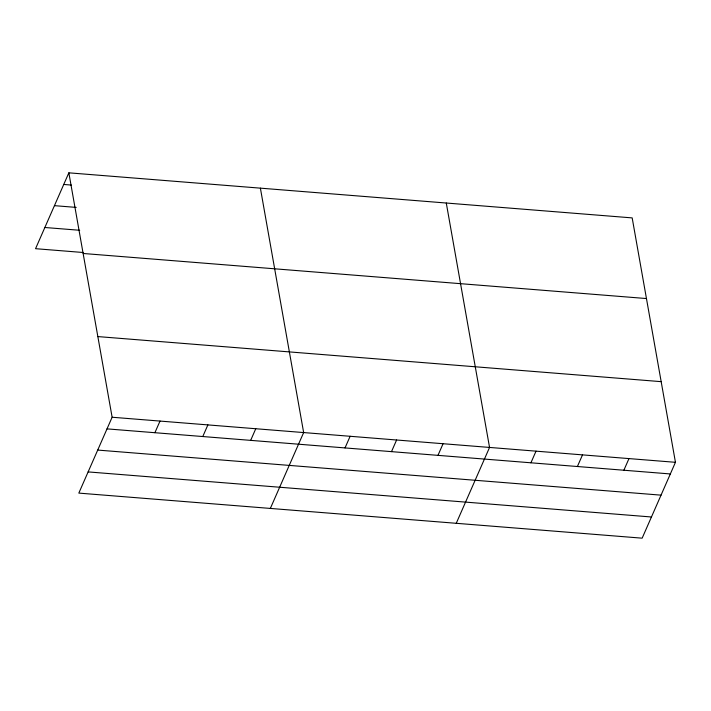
<?xml version="1.0" encoding="UTF-8"?>
<svg xmlns="http://www.w3.org/2000/svg" width="711" height="711" viewBox="0 0 711 711"><rect width="100%" height="100%" fill="white"/><g stroke="black" fill="none" stroke-linecap="round" stroke-linejoin="round"><path stroke-width="1.07" d="M68.851 172.826L112.125 417.241L78.823 493.105L642.149 538.174L675.45 462.31L632.177 217.895L68.851 172.826L35.55 248.69L83.436 252.521M154.9 432.706L160.011 421.072M202.777 436.536L207.888 424.902M250.663 440.376L255.773 428.733M270.349 508.427L303.65 432.564L260.386 188.148M345.022 447.921L350.132 436.287M391.494 451.636L396.605 440.002M437.967 455.36L443.077 443.717M456.249 523.305L489.55 447.441L446.277 203.017M530.921 462.799L536.023 451.156M577.394 466.514L582.505 454.88M623.867 470.229L628.977 458.595M63.741 184.46L71.358 185.064M54.436 205.657L76.201 207.399M44.855 227.493L79.676 230.275M83.134 253.48L646.459 298.549M97.842 336.579L661.168 381.656M112.125 417.241L675.45 462.31M107.014 428.875L670.34 473.953M97.709 450.072L661.034 495.149M88.128 471.908L651.454 516.986"/></g></svg>
